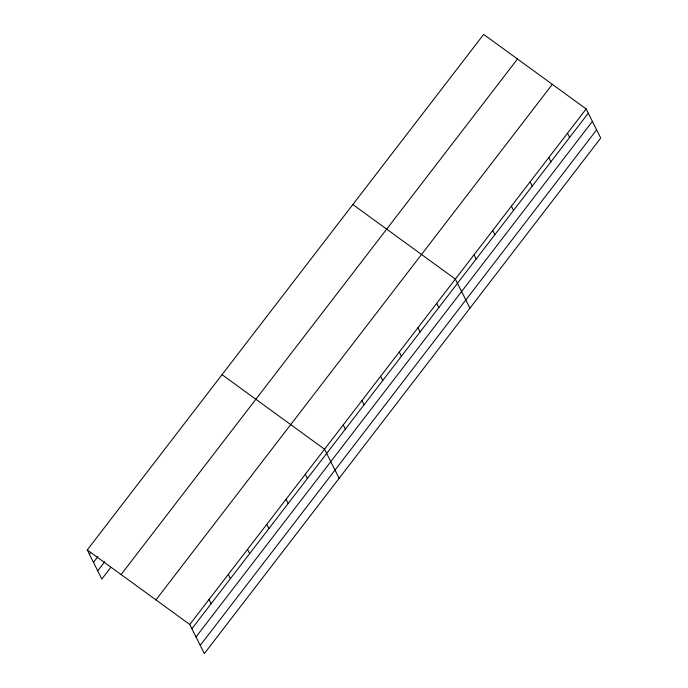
<?xml version="1.0" encoding="UTF-8"?>
<svg xmlns="http://www.w3.org/2000/svg" width="688" height="688" viewBox="0 0 688 688"><rect width="100%" height="100%" fill="white"/><g stroke="black" fill="none" stroke-linecap="round" stroke-linejoin="round"><path stroke-width="1.03" d="M87.264 549.953L483.655 34.4L586.167 108.953L600.736 138.047L204.345 653.6L189.776 624.506L87.264 549.953L101.833 579.047L110.82 567.359M89.388 554.184L90.67 552.516M93.491 562.388L97.988 556.549M97.722 570.842L104.782 561.657M121.088 574.557L517.488 59.005M155.944 599.902L552.335 84.349M189.776 624.506L586.167 108.953M191.892 628.737L588.283 113.193M196.003 636.942L592.394 121.398M200.234 645.396L596.625 129.843M352.849 204.534L455.353 279.087L469.921 308.181M222.035 374.668L324.547 449.221L339.115 478.315M567.48 133.257L569.604 137.497M548.792 157.569L550.916 161.8M530.104 181.873L532.228 186.104M511.416 206.176L513.54 210.408M492.728 230.48L494.853 234.711M474.041 254.784L476.165 259.015M436.674 303.391L438.789 307.631M417.986 327.694L420.101 331.934M399.298 351.998L401.414 356.238M380.61 376.31L382.726 380.541M361.922 400.614L364.038 404.845M343.235 424.917L345.35 429.149M305.291 474.264L307.416 478.495M286.036 499.299L288.16 503.539M266.789 524.342L268.905 528.573M247.534 549.385L249.649 553.616M228.278 574.428L230.403 578.66M209.023 599.463L211.147 603.703"/></g></svg>
